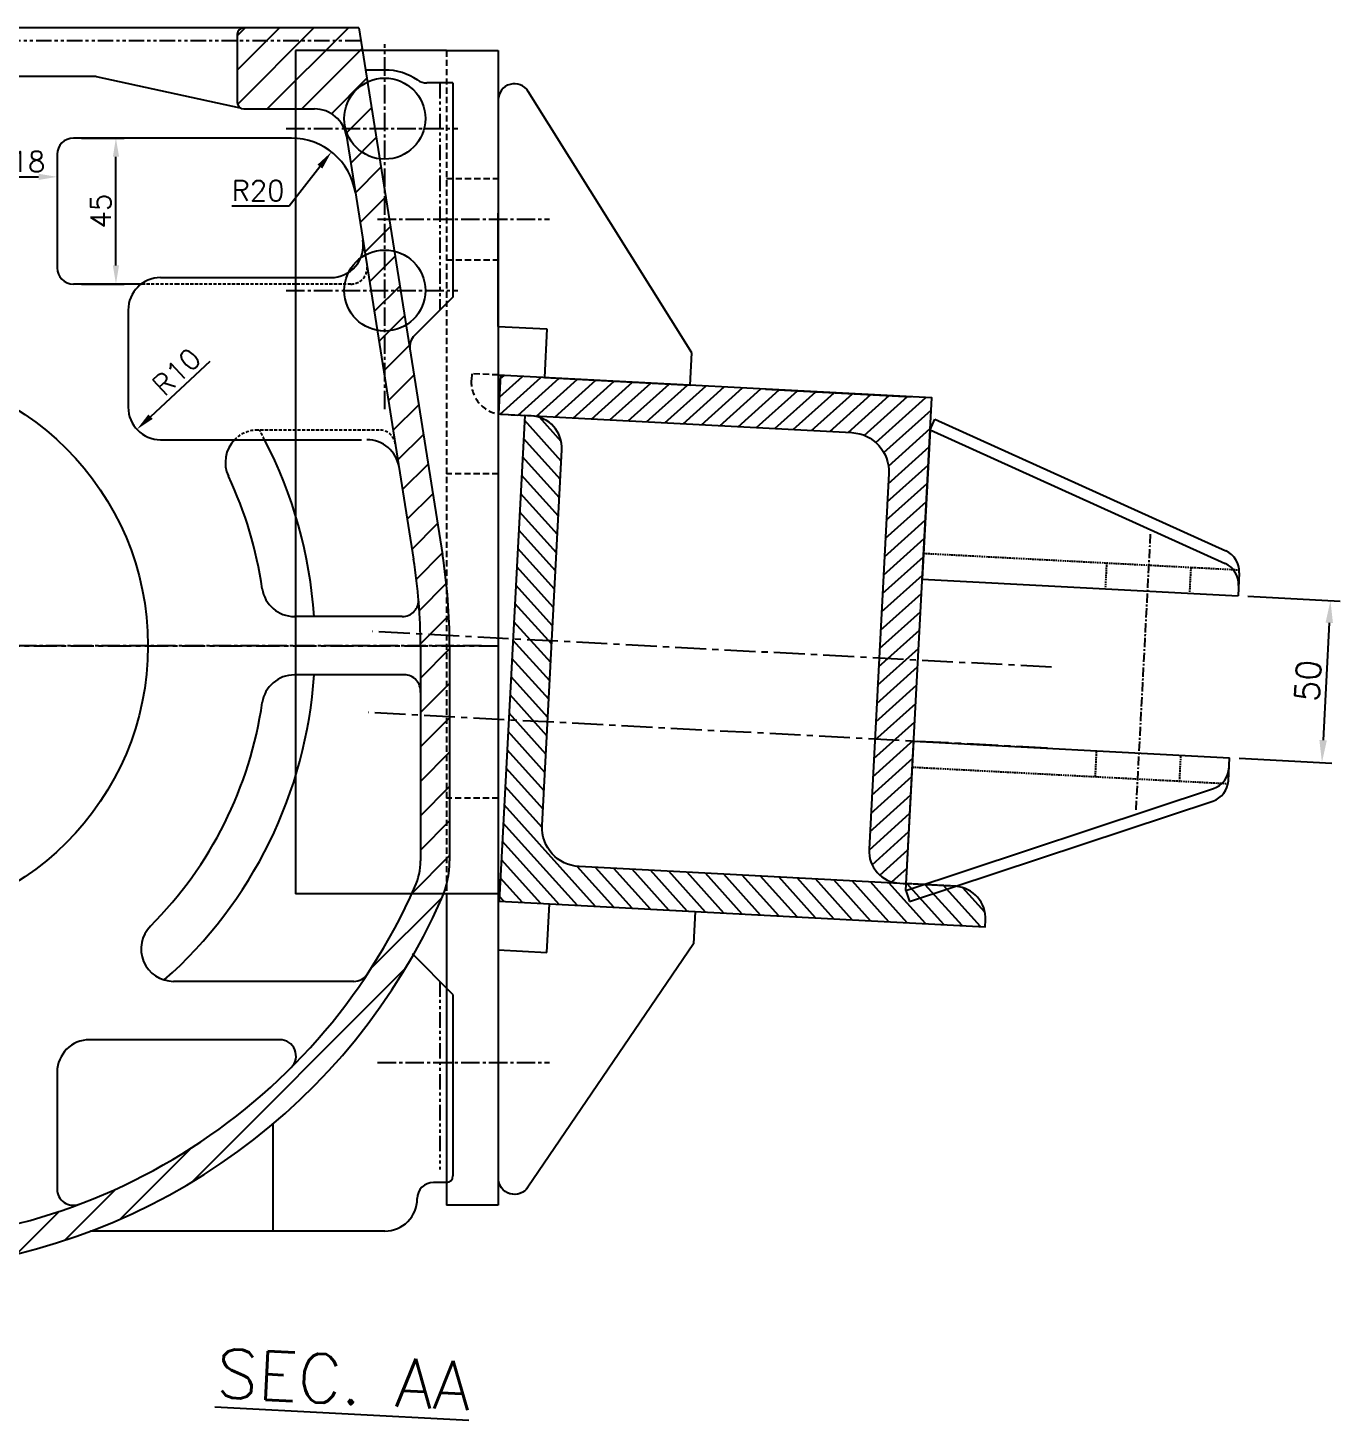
# Model space of a CAD drawing. Header units: millimetres. Extents: x -3508 to 12243, y -3609 to 4092.
# Drawn here: x 2414.8 to 2819.4, y -2719.8 to -2290.5 of the extents above; entities that cross this region are included whole.
import ezdxf

# ---------------------------------------------------------------- set-up
doc = ezdxf.new("R2010")
doc.units = ezdxf.units.MM
doc.header["$LTSCALE"] = 0.3
doc.header["$PDSIZE"] = -50
for name, pattern in [('CENTER', [50.8, 31.75, -6.35, 6.35, -6.35]), ('CENTER2', [28.575, 19.05, -3.175, 3.175, -3.175]), ('HIDDEN', [9.525, 6.35, -3.175]), ('HIDDEN2', [4.7625, 3.175, -1.5875]), ('PHANTOM2', [31.75, 15.875, -3.175, 3.175, -3.175, 3.175, -3.175])]:
    doc.linetypes.add(name, pattern=pattern)
doc.layers.add('AM_8', color=1, linetype='Continuous', lineweight=25)
for name, color, linetype in [('center', 1, 'CENTER2'), ('CHAIN ...', 8, 'PHANTOM2'), ('hatch', 6, 'Continuous'), ('hidden', 4, 'HIDDEN2')]:
    doc.layers.add(name, color=color, linetype=linetype)
doc.styles.add('rs', font='romans.shx')
doc.dimstyles.new('sarab', dxfattribs={"dimscale": 3, "dimtxt": 2.5, "dimasz": 2.3, "dimexe": 1, "dimexo": 1, "dimtad": 1, "dimdec": 3, "dimdsep": 46, "dimtxsty": 'rs', "dimcen": 0, "dimclrd": 1, "dimclre": 1, "dimclrt": 7, "dimadec": 3, "dimazin": 2, "dimtfac": 1, "dimtdec": 3, "dimtmove": 0, "dimatfit": 3, "dimfxl": 0, "dimarcsym": 0})

# ---------------------------------------------------------------- blocks, each defined once
blk = doc.blocks.new('*D913')
at = {"color": 1, "lineweight": -2, "transparency": 16777216}
for p, q in [((2790.88, -2465.82), (2819.36, -2467.31)), ((2816.01, -2474.04), (2814.11, -2510.19)), ((2788.26, -2515.75), (2816.75, -2517.24))]:
    blk.add_line(p, q, dxfattribs=at)
at = {"color": 1, "transparency": 16777216}
for points in [[(2814.86, -2473.98), (2817.15, -2474.1), (2816.37, -2467.15)], [(2812.96, -2510.13), (2815.26, -2510.25), (2813.75, -2517.08)]]:
    blk.add_solid(points, dxfattribs=at)
at = {"layer": 'Defpoints', "color": 0, "transparency": 16777216}
for p in [(2787.88, -2465.66), (2785.27, -2515.59), (2813.75, -2517.08)]:
    blk.add_point(p, dxfattribs=at)
at = {"color": 7, "transparency": 16777216, "insert": (2809.44, -2491.82), "char_height": 7.5, "attachment_point": 5, "rotation": 87, "style": 'rs'}
blk.add_mtext('50', dxfattribs=at)
blk = doc.blocks.new('A$C0B2B49AC')
for p, q in [((45, 10), (-9.58, 87.87)), ((-15, 15), (-18.66, 84.9)), ((-15, 15), (0, 15)), ((0, 15), (0, 0)), ((45, 0), (45, 10)), ((0, 0), (45, 0))]:
    blk.add_line(p, q)
blk.add_arc((-13.67, 85), 5, 35.0251, 183)
blk = doc.blocks.new('A$C41934899')
for p, q in [((45, 10), (-2.05, 87.59)), ((-15, 15), (-11.32, 85.26)), ((-15, 15), (0, 15)), ((0, 15), (0, 0)), ((45, 0), (45, 10)), ((0, 0), (45, 0))]:
    blk.add_line(p, q)
for start in [29.0251, 31.2311]:
    blk.add_arc((-6.32, 85), 5, start, 177)
blk = doc.blocks.new('*D927')
at = {"color": 1, "lineweight": -2, "transparency": 16777216}
for p, q in [((-227.92, -2353.83), (-214.8, -2353.83)), ((-217.3, -2393.08), (-217.3, -2359.58)), ((-227.92, -2398.83), (-214.8, -2398.83))]:
    blk.add_line(p, q, dxfattribs=at)
at = {"color": 1, "transparency": 16777216}
for points in [[(-218.25, -2359.58), (-216.34, -2359.58), (-217.3, -2353.83)], [(-218.25, -2393.08), (-216.34, -2393.08), (-217.3, -2398.83)]]:
    blk.add_solid(points, dxfattribs=at)
at = {"layer": 'Defpoints', "color": 0, "transparency": 16777216}
for p in [(-230.42, -2353.83), (-217.3, -2353.83), (-230.42, -2398.83)]:
    blk.add_point(p, dxfattribs=at)
at = {"color": 7, "transparency": 16777216, "insert": (-221.98, -2376.33), "char_height": 6.25, "attachment_point": 5, "rotation": 90, "style": 'rs'}
blk.add_mtext('45', dxfattribs=at)
blk = doc.blocks.new('*D926')
at = {"color": 1, "lineweight": -2, "transparency": 16777216}
for p, q in [((-235.42, -2361.33), (-235.42, -2368.28)), ((-247.67, -2365.78), (-241.17, -2365.78))]:
    blk.add_line(p, q, dxfattribs=at)
at = {"color": 1, "transparency": 16777216}
for points in [[(-247.67, -2364.82), (-247.67, -2366.74), (-253.42, -2365.78)], [(-241.17, -2364.82), (-241.17, -2366.74), (-235.42, -2365.78)]]:
    blk.add_solid(points, dxfattribs=at)
at = {"layer": 'Defpoints', "color": 0, "transparency": 16777216}
for p in [(-235.42, -2358.83), (-253.42, -2365.78), (-235.42, -2365.78)]:
    blk.add_point(p, dxfattribs=at)
at = {"color": 7, "transparency": 16777216, "insert": (-244.42, -2361.09), "char_height": 6.25, "attachment_point": 5, "style": 'rs'}
blk.add_mtext('18', dxfattribs=at)
blk = doc.blocks.new('*D961')
at = {"color": 1, "lineweight": -2, "transparency": 16777216}
blk.add_line((-188.37, -2422.74), (-206.64, -2439.72), dxfattribs=at)
at = {"color": 1, "transparency": 16777216}
blk.add_solid([(-207.29, -2439.02), (-205.98, -2440.42), (-210.85, -2443.64)], dxfattribs=at)
at = {"layer": 'Defpoints', "color": 0, "transparency": 16777216}
for p in [(-203.52, -2436.83), (-210.85, -2443.64)]:
    blk.add_point(p, dxfattribs=at)
at = {"color": 7, "transparency": 16777216, "insert": (-198.59, -2425.84), "char_height": 6.25, "attachment_point": 5, "rotation": 42.9126, "style": 'rs'}
blk.add_mtext('R10', dxfattribs=at)
blk = doc.blocks.new('*D923')
at = {"color": 1, "lineweight": -2, "transparency": 16777216}
for p, q in [((-163.89, -2374.69), (-154.42, -2362.62)), ((-181.53, -2374.69), (-163.89, -2374.69))]:
    blk.add_line(p, q, dxfattribs=at)
at = {"color": 1, "transparency": 16777216}
blk.add_solid([(-155.17, -2362.02), (-153.66, -2363.21), (-150.87, -2358.09)], dxfattribs=at)
at = {"layer": 'Defpoints', "color": 0, "transparency": 16777216}
for p in [(-150.87, -2358.09), (-163.21, -2373.83)]:
    blk.add_point(p, dxfattribs=at)
at = {"color": 7, "transparency": 16777216, "insert": (-173.49, -2370), "char_height": 6.25, "attachment_point": 5, "style": 'rs'}
blk.add_mtext('R20', dxfattribs=at)
blk = doc.blocks.new('_DatumFilled')
at = {"color": 0, "linetype": 'ByBlock'}
blk.add_solid([(0, 0.577), (-1, 0), (0, -0.577)], dxfattribs=at)
blk = doc.blocks.new('A$C618F4EC0')
at = {"layer": 'AM_8'}
h = blk.add_hatch(dxfattribs=at)
h.set_pattern_fill('_U', color=2, scale=7.5, angle=45, style=0, pattern_type=0)
h.set_pattern_definition([(45, (-4343.4845, 207.352), (-5.303301, 5.303301), [])])
h.paths.add_polyline_path([(-381, 190.5), (-414, 190.5), (-414.2437, 186.5), (-379, 186.5), (-379, 188.5, 0.41421356)])
h.paths.add_polyline_path([(151.635, 186.5), (113.5, 186.5), (113.5, 167.5, 0.41421356), (115.5, 165.5), (137.3183, 165.5, -0.36881883), (147.1946, 157.0678), (167.8976, 26.6534, -0.03937884), (170, 0), (179, 0, 0.03937884), (176.7863, 28.0644)])
h.paths.add_polyline_path([(151, 190.5), (115.5, 190.5, 0.41421356), (113.5, 188.5), (113.5, 186.5), (151.635, 186.5)])
h.paths.add_polyline_path([(0, -198), (-17.5, -198, 0.41421356), (-14.5, -201), (0, -201)])
h.paths.add_polyline_path([(17.5, -198), (0, -198), (0, -201), (14.5, -201, 0.41421356)])
h.paths.add_polyline_path([(176.5244, -78.0265, 0.10442568), (179, -66.3023), (179, 0), (170, 0), (170, -13.5758, -0.04250087), (170, -14.4242), (170, -66.3023, -0.10442568), (168.2927, -74.388, -0.29694372), (0, -184), (0, -198), (17.5, -198), (17.5, -194.925, -0.38384576), (20.1862, -191.9414, 0.26865162)])
h.paths.add_polyline_path([(-358.8161, -166.3165), (-404.7978, -164.021, -0.39967831), (-420, -148.0409), (-420, -102.3487, -0.08215483), (-429, -63.5562), (-429, -148.0409, 0.39967831), (-405.2465, -173.0098), (-313.3329, -177.5983, -0.09692988)])
h.paths.add_polyline_path([(-416.5874, 0), (-425.6041, 0), (-429, -55.75), (-429, -63.5562, 0.08215483), (-420, -102.3487), (-420, -56.0239)])
h.paths.add_polyline_path([(-307.25, -168.8907), (-358.8161, -166.3165, 0.09692988), (-313.3329, -177.5983), (-307.25, -177.9019)])
h.paths.add_polyline_path([(-307.25, -168.8907), (-307.25, -177.9019), (-183.25, -184.0922), (-183.25, -175.081)])
h.paths.add_polyline_path([(-183.25, -175.081), (-183.25, -184.0922), (-20.4018, -192.2219, -0.40465535), (-17.5, -195.2202), (-17.5, -198), (0, -198), (0, -184, -0.0124707), (-9.1742, -183.7711)])
edge = h.paths.add_edge_path()
edge.add_line((-381, 165.5), (-401.8015, 165.5))
edge.add_arc((-401.8015, 160.5), 5, 90, 176.514209)
edge.add_line((-406.7922, 160.804), (-416.5874, 0))
edge.add_line((-416.5874, 0), (-425.6041, 0))
edge.add_line((-425.6041, 0), (-414.2437, 186.5))
edge.add_line((-414.2437, 186.5), (-379, 186.5))
edge.add_line((-379, 186.5), (-379, 167.5))
edge.add_arc((-381, 167.5), 2, 270, 360, ccw=False)
at = {"color": 2}
for p, q in [((151, 190.5), (-414, 190.5)), ((151, 190.5), (176.7863, 28.0644)), ((113.5, 188.5), (113.5, 167.5)), ((159, 177.5), (152.903, 177.5)), ((70, 175.5), (35, 175.5)), ((70, 175.5), (114.4334, 165.8081)), ((180, 173.5), (171.9615, 173.5)), ((180, 173.5), (180, 107.5)), ((115.5, 165.5), (137.3183, 165.5)), ((130.2092, 156.5), (63, 156.5)), ((147.1946, 157.0678), (167.8976, 26.6534)), ((58, 151.5), (58, 116.5)), ((89.8992, 113.5), (142.3982, 113.5)), ((83.8992, 111.5), (63, 111.5)), ((180, 107.5), (168.1462, 95.6462)), ((79.8992, 103.5), (79.8992, 73.5)), ((79.8992, 88.5), (79.8992, 88.5)), ((89.8992, 63.5), (151.8523, 63.5)), ((164.405, 9), (131.1307, 9)), ((170, 0), (170, -66.3023)), ((179, 0), (179, -66.3023)), ((165.018, -9), (131.1307, -9)), ((180, -107.5), (167.5547, -95.0547)), ((149.4607, -103.5), (93.8829, -103.5)), ((180, -107.5), (180, -163.5)), ((126.6442, -121.5), (68, -121.5)), ((58, -131.5), (58, -167.547)), ((124.5, -147.4746), (124.5, -180.5)), ((178.0011, -165.5), (174, -165.5)), ((178.0011, -165.5), (174, -165.5)), ((178, -165.5), (174, -165.5)), ((178, -165.5), (174, -165.5)), ((151, -180.5), (68.3283, -180.5)), ((159, -180.5), (68.3283, -180.5))]:
    blk.add_line(p, q, dxfattribs=at)
blk.add_circle((0, 0), 86, dxfattribs=at)
for centre, radius, start, end in [((115.5, 188.5), 2, 90, 180), ((159, 159.5), 18, 55.698847, 90), ((171.9615, 178.5), 5, 235.698847, 270), ((115.5, 167.5), 2, 180, 270), ((137.3183, 155.5), 10, 9.020304, 90), ((63, 151.5), 5, 90, 180), ((130.2092, 136.5), 20, 9.020304, 90), ((142.3982, 123.5), 10, 270, 9.020304), ((63, 116.5), 5, 180, 270), ((89.8992, 103.5), 10, 90, 180), ((171.6817, 92.1106), 5, 135, 189.020304), ((89.8992, 73.5), 10, 180, 270), ((119.8499, 56.5), 10, 135.572996, 205.240267), ((0, 0), 137.5, 3.752952, 27.504494), ((153.5105, 53.5), 10, 9.020304, 90), ((0, 0), 122.5, 8.244419, 25.240267), ((0, 0), 170, 0, 9.020304), ((0, 0), 179, 0, 9.020304), ((131.1307, 19), 10, 188.244419, 270), ((164.405, 14), 5, 270, 4.867312), ((0, 0), 137.5, 311.440293, 356.247048), ((131.1307, -19), 10, 90, 171.755581), ((165.018, -14), 5, 355.132688, 90), ((0, 0), 122.5, 315.11708, 351.755581), ((150, -66.3023), 20, 336.153824, 0), ((150, -66.3023), 29, 336.153824, 0), ((0, 0), 184, 267.142075, 336.153824), ((0, 0), 193, 276.003651, 336.153824), ((93.8829, -93.5), 10, 135.11708, 270), ((149.4607, -98.5), 5, 270, 326.764858), ((68, -131.5), 10, 90, 180), ((126.6442, -126.5), 5, 315.032635, 90), ((174, -170.5), 5, 90, 180), ((178, -163.5), 2, 270, 0), ((63, -167.547), 5, 180, 290.606957), ((159, -170.5), 10, 270, 0)]:
    blk.add_arc(centre, radius, start, end, dxfattribs=at)
at = {"layer": 'center', "color": 2}
blk.add_line((188.8128, 0), (-443.4998, 0), dxfattribs=at)
at = {"layer": 'CHAIN ...', "color": 2}
for p, q in [((151.5128, 186.5), (-414.2673, 186.5)), ((176, 173.5), (176, 103.5)), ((176, -103.5), (176, -161.5)), ((176, -103.5), (176, -161.5))]:
    blk.add_line(p, q, dxfattribs=at)
at = {"layer": 'hidden', "color": 2}
for p, q in [((95.1013, 111.5), (83.8992, 111.5)), ((148.572, 111.5), (95.1013, 111.5)), ((157.3031, 66.5), (119.8499, 66.5))]:
    blk.add_line(p, q, dxfattribs=at)
for centre, radius, start, end in [((148.572, 116.5), 5, 270, 9.020304), ((119.8499, 56.5), 10, 90, 135.572996), ((0, 0), 137.5, 27.504494, 28.923169), ((157.3031, 61.5), 5, 9.020304, 90)]:
    blk.add_arc(centre, radius, start, end, dxfattribs=at)
at = {"color": 2}
dim = blk.add_linear_dim(base=(76.1272, 156.5), p1=(63, 111.5), p2=(63, 156.5), angle=90, dimstyle='sarab', override={"dimscale": 2.5, "dimdec": 2, "dimadec": 2, "dimtdec": 2, "dimatfit": 0}, dxfattribs=at)
dim.commit()
dim.dimension.update_dxf_attribs({"geometry": '*D927', "text_midpoint": (71.4397, 134), "insert": (293.4226, 2510.3271)})
dim = blk.add_linear_dim(base=(58, 144.5488), p1=(40, 144.5488), p2=(58, 151.5), dimstyle='sarab', override={"dimscale": 2.5, "dimdec": 2, "dimadec": 2, "dimtdec": 2, "dimatfit": 0}, dxfattribs=at)
dim.commit()
dim.dimension.update_dxf_attribs({"geometry": '*D926', "text_midpoint": (49, 149.2363), "insert": (293.4226, 2510.3271)})
for center, mpoint, override, picture, middle in [((130.2092, 136.5), (142.5546, 152.235), {"dimscale": 2.5, "dimtoh": 1, "dimdec": 2, "dimcen": 2.5, "dimadec": 1, "dimtdec": 2, "dimldrblk": 'DatumFilled'}, '*D923', (119.9331, 135.636)), ((89.8992, 73.5), (82.5753, 66.6912), {"dimscale": 2.5, "dimdec": 2, "dimadec": 2, "dimtdec": 2}, '*D961', (98.0275, 81.0566))]:
    dim = blk.add_radius_dim(center=center, mpoint=mpoint, dimstyle='sarab', override=override, dxfattribs=at)
    dim.commit()
    dim.dimension.update_dxf_attribs({"geometry": picture, "text_midpoint": middle, "dimtype": 132, "insert": (293.4226, 2510.3271)})

msp = doc.modelspace()

# ---------------------------------------------------------------- hatches: boundary and pattern name
h = msp.add_hatch()
h.set_pattern_fill('_USER', color=6, scale=4, angle=132, style=0, pattern_type=0)
h.set_pattern_definition([(132, (14826.4296, 21700.588), (-2.9725793, -2.6765224), [])])
h.paths.add_polyline_path([(2700.5776, -2555.212), (2584.7366, -2549.141, -0.41421356), (2573.3811, -2536.5295), (2579.452, -2420.6884, 0.41421356), (2569.9891, -2410.1788), (2567.9918, -2410.0741), (2560.1414, -2559.8685), (2709.9359, -2567.7189), (2710.0405, -2565.7217, 0.41421356)])
at = {"layer": 'hatch'}
h = msp.add_hatch(dxfattribs=at)
h.set_pattern_fill('_USER', color=256, scale=4, angle=42, style=0, pattern_type=0)
h.set_pattern_definition([(42, (4994.2915, 20800.624), (-2.6765224, 2.9725793), [])])
h.paths.add_polyline_path([(2564.4793, -2397.8736), (2560.6346, -2397.6721), (2560.0091, -2409.6059, 0.02495302), (2561.0014, -2409.7078), (2563.8513, -2409.8571)])
h.paths.add_polyline_path([(2693.4486, -2404.6325), (2564.4793, -2397.8736), (2563.8513, -2409.8571), (2668.8534, -2415.36, -0.41421356), (2680.2089, -2427.9716), (2677.2258, -2484.8935), (2689.2093, -2485.5215)])
h.paths.add_polyline_path([(2689.2093, -2485.5215), (2677.2258, -2484.8935), (2675.9174, -2509.8592), (2687.901, -2510.4873)])
h.paths.add_polyline_path([(2687.901, -2510.4873), (2675.9174, -2509.8592), (2674.138, -2543.8126, 0.41421356), (2683.6009, -2554.3223), (2685.5982, -2554.427)])

# ---------------------------------------------------------------- linework, layer by layer
at = {"color": 7}
for p, q in [((2497.3602, -2297.5486), (2497.3602, -2557.5486)), ((2543.8602, -2297.5486), (2497.3602, -2297.5486)), ((2543.8602, -2297.5486), (2559.8602, -2297.5486)), ((2559.8602, -2297.5486), (2559.8602, -2653.5486)), ((2559.8602, -2557.5486), (2497.3602, -2557.5486)), ((2543.8602, -2557.5486), (2543.8602, -2653.5486))]:
    msp.add_line(p, q, dxfattribs=at)
at = {"color": 4, "linetype": 'HIDDEN'}
for p, q in [((2543.8602, -2297.5486), (2543.8602, -2557.5486)), ((2543.8602, -2337.0486), (2559.8602, -2337.0486)), ((2543.8602, -2362.0486), (2559.8602, -2362.0486)), ((2559.8602, -2428.0486), (2543.8602, -2428.0486)), ((2559.8602, -2528.0486), (2543.8602, -2528.0486))]:
    msp.add_line(p, q, dxfattribs=at)
for p, q in [((2560.01, -2409.5898), (2560.6346, -2397.6721)), ((2642.2141, -2401.9475), (2687.1524, -2404.3026)), ((2692.9316, -2414.4975), (2694.4212, -2411.2068)), ((2694.4212, -2411.2068), (2784.152, -2451.8255)), ((2692.9316, -2414.4975), (2690.5177, -2460.5558)), ((2692.9316, -2414.4975), (2783.949, -2455.6987)), ((2788.2557, -2458.5689), (2787.8841, -2465.6586)), ((2690.5177, -2460.5558), (2787.8841, -2465.6586)), ((2685.4871, -2556.5456), (2687.901, -2510.4873)), ((2687.901, -2510.4873), (2785.2673, -2515.59)), ((2784.8958, -2522.6797), (2785.2673, -2515.59)), ((2685.4871, -2556.5456), (2780.3127, -2525.084)), ((2686.6246, -2559.974), (2780.1097, -2528.9572)), ((2543.8602, -2557.5486), (2497.3602, -2557.5486)), ((2685.4871, -2556.5456), (2686.6246, -2559.974)), ((2559.8602, -2653.5486), (2543.8602, -2653.5486))]:
    msp.add_line(p, q)
at = {"color": 1, "linetype": 'CENTER', "ltscale": 0.3}
msp.add_line((2760.84, -2446.6868), (2756.3882, -2531.631), dxfattribs=at)
at = {"color": 1, "linetype": 'CENTER'}
for p, q in [((2730.4294, -2487.6818), (2521.0814, -2476.7103)), ((2729.121, -2512.6475), (2519.773, -2501.6761))]:
    msp.add_line(p, q, dxfattribs=at)
at = {"color": 1, "linetype": 'CENTER', "ltscale": 0.75}
msp.add_line((2313.7742, -2481.0486), (2560.1414, -2481.0486), dxfattribs=at)
at = {"color": 4, "linetype": 'HIDDEN'}
msp.add_lwpolyline([(2551.6432, -2397.2008), (2551.5385, -2399.1981, 0.41421356), (2561.0014, -2409.7078), (2567.9918, -2410.0741)], format="xyb", dxfattribs=at)
msp.add_lwpolyline([(2559.8602, -2397.5726), (2551.6432, -2397.2008)], dxfattribs=at)
for points in [[(2561.0014, -2409.7078), (2668.8534, -2415.36, -0.41421356), (2680.2089, -2427.9716), (2674.138, -2543.8126, 0.41421356), (2683.6009, -2554.3223), (2685.5982, -2554.427), (2693.4486, -2404.6325), (2559.8602, -2397.6315)], [(2685.5982, -2554.427), (2584.7366, -2549.141, -0.41421356), (2573.3811, -2536.5295), (2579.452, -2420.6884, 0.41421356), (2569.9891, -2410.1788), (2567.9918, -2410.0741), (2560.1414, -2559.8685), (2709.9359, -2567.7189), (2710.0405, -2565.7217, 0.40453257), (2700.9085, -2555.2349)]]:
    msp.add_lwpolyline(points, format="xyb")
at = {"color": 7}
for centre in [(2524.8602, -2318.5486), (2524.8602, -2371.5486)]:
    msp.add_circle(centre, 12.5, dxfattribs=at)
for centre, start, end in [((2781.2653, -2458.2026), 357, 65.645), ((2781.0623, -2462.0757), 357, 65.645), ((2778.1084, -2518.4402), 288.355, 357), ((2777.9054, -2522.3133), 288.355, 357)]:
    msp.add_arc(centre, 7, start, end)
at = {"layer": 'center'}
for p, q in [((2524.8602, -2408.169), (2524.8602, -2295.6099)), ((2494.4343, -2321.5486), (2547.4281, -2321.5486)), ((2522.6585, -2349.5486), (2575.6523, -2349.5486)), ((2494.4343, -2371.5486), (2547.4281, -2371.5486)), ((2522.6585, -2609.5486), (2575.6523, -2609.5486))]:
    msp.add_line(p, q, dxfattribs=at)
at = {"layer": 'hidden', "ltscale": 0.5}
for p, q in [((2690.9364, -2452.5668), (2788.3028, -2457.6695)), ((2747.359, -2455.5237), (2746.9403, -2463.5128)), ((2773.3234, -2456.8845), (2772.9047, -2464.8735)), ((2743.9048, -2521.4333), (2744.3235, -2513.4443)), ((2769.8692, -2522.794), (2770.2879, -2514.805)), ((2687.4823, -2518.4763), (2784.8486, -2523.5791))]:
    msp.add_line(p, q, dxfattribs=at)
at = {"layer": 'hidden', "ltscale": 0.2}
msp.add_lwpolyline([(2700.9228, -2555.2301), (2685.5982, -2554.427)], dxfattribs=at)

# ---------------------------------------------------------------- block references
msp.add_blockref('A$C618F4EC0', (2365.8602, -2481.0486))
at = {"rotation": 357.0000000000007}
msp.add_blockref('A$C0B2B49AC', (2574.0546, -2398.3754), dxfattribs=at)
at = {"xscale": -1, "rotation": 177.0000000000007}
msp.add_blockref('A$C41934899', (2575.6247, -2560.68), dxfattribs=at)

# ---------------------------------------------------------------- texts
at = {"style": 'rs'}
msp.add_text('%%USEC. AA', height=15, rotation=357, dxfattribs=at).set_placement((2472.6364, -2712.7417))

# ---------------------------------------------------------------- dimensions: what is measured, and where the dimension line sits
dim = msp.add_linear_dim(base=(2813.7508, -2517.0828), p1=(2787.8841, -2465.6586), p2=(2785.2673, -2515.59), angle=87, dimstyle='sarab')
dim.commit()
dim.dimension.update_dxf_attribs({"geometry": '*D913', "text_midpoint": (2809.4419, -2491.8227)})

doc.saveas('drawing.dxf')
